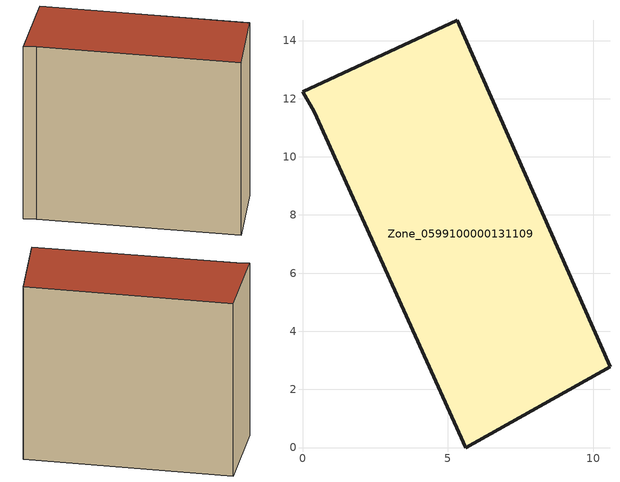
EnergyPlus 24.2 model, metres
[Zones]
Zone_0599100000131109
 floor ground (C_G): 5.61,0 0.4,11.55 0,12.24 5.33,14.69 10.58,2.78 z0
 wall outside (C_F): 0.4,11.55 5.61,0 10.58,2.78 5.33,14.69 0,12.24 0.4,11.55 z0:11.57
 roof outside (C_R): 10.58,2.78 5.33,14.69 0,12.24 0.4,11.55 5.61,0 z11.57
[BUILDING]
Pand.0599100000131109: North Axis=0; Terrain=City; Loads Convergence Tolerance Value=0.04; Temperature Convergence Tolerance Value=0.4; Solar Distribution=FullExterior; Maximum Number of Warmup Days=25; Minimum Number of Warmup Days=1
[Site:Location]
Rotterdam.The.Hague.AP_ZH_NLD Design_Conditions: Latitude=51.96; Longitude=4.45; Time Zone=1; Elevation=-4.5
[SITE:GROUNDTEMPERATURE:BUILDINGSURFACE]
18, 18, 18, 18, 18, 18, 18, 18, 18, 18, 18, 18
[MATERIAL] Thermal Absorptance=0.9; Solar Absorptance=0.7; Visible Absorptance=0.7
Name | Roughness | Thickness | Conductivity | Density | Specific Heat
G.TI.1946 | MediumSmooth | 0.15 | 1 | 540 | 1210
F.TI.1946 | Rough | 0.3 | 0.857143 | 1920 | 840
R.TI.1946 | MediumRough | 0.2 | 0.1 | 1500 | 1000
[CONSTRUCTION]
C_G: G.TI.1946
C_F: F.TI.1946
C_R: R.TI.1946
[ZONE]
Zone_0599100000131109: Type=1; Multiplier=1; Ceiling Height=Autocalculate; Volume=Autocalculate; Floor Area=autocalculate; Part of Total Floor Area=Yes
[ZONEINFILTRATION:DESIGNFLOWRATE]
Infil_Zone_0599100000131109: Zone or ZoneList or Space or SpaceList=Zone_0599100000131109; Schedule=AlwaysOn; Design Flow Rate Calculation Method=Flow/Area; Flow Rate per Floor Area=0.003; Constant Term Coefficient=1; Temperature Term Coefficient=0; Velocity Term Coefficient=0; Velocity Squared Term Coefficient=0
[HVACTEMPLATE:ZONE:IDEALLOADSAIRSYSTEM]
Zone_0599100000131109: Maximum Heating Supply Air Temperature=50; Minimum Cooling Supply Air Temperature=13; Maximum Heating Supply Air Humidity Ratio=0.0156; Minimum Cooling Supply Air Humidity Ratio=0.0077; Heating Limit=NoLimit; Cooling Limit=NoLimit; Dehumidification Control Type=ConstantSensibleHeatRatio; Cooling Sensible Heat Ratio=0.7; Dehumidification Setpoint=60; Humidification Control Type=None; Humidification Setpoint=30; Outdoor Air Method=None; Outdoor Air Flow Rate per Person=0.00944; Outdoor Air Flow Rate per Zone Floor Area=0; Outdoor Air Flow Rate per Zone=0; Demand Controlled Ventilation Type=None; Outdoor Air Economizer Type=NoEconomizer; Heat Recovery Type=None; Sensible Heat Recovery Effectiveness=0.7; Latent Heat Recovery Effectiveness=0.65
[ZONECONTROL:THERMOSTAT]
ThermostatControl_Zone_0599100000131109: Zone or ZoneList=Zone_0599100000131109; Control Type Schedule=DualSetpointControlType; Control 1=Thermostat_Zone_0599100000131109; Temperature Difference Between Cutout And Setpoint=0
[THERMOSTATSETPOINT:DUALSETPOINT]
Thermostat_Zone_0599100000131109: Heating Setpoint Temperature Schedule=HeatingSetpoint_Zone_0599100000131109; Cooling Setpoint Temperature Schedule=CoolingSetpoint_Zone_0599100000131109
[SCHEDULE:COMPACT]
HeatingSetpoint_Zone_0599100000131109: Through: 12/31, For: AllDays, Until: 24:00, 21
CoolingSetpoint_Zone_0599100000131109: Through: 12/31, For: AllDays, Until: 24:00, 24
DualSetpointControlType: Through: 12/31, For: AllDays, Until: 24:00, 4
AlwaysOn: Through: 12/31, For: AllDays, Until: 24:00, 1
